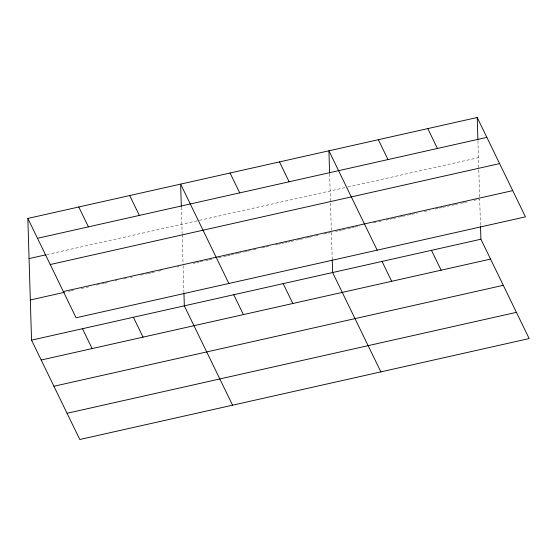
<?xml version="1.0" encoding="UTF-8"?>
<svg xmlns="http://www.w3.org/2000/svg" width="557" height="557" viewBox="0 0 557 557"><rect width="100%" height="100%" fill="white"/><g stroke="black" fill="none" stroke-linecap="round" stroke-linejoin="round"><path stroke-width="0.42" stroke-dasharray="2.79 2.09" d="M46.892 254.591L198.605 220.516M199.448 220.328L346.9 187.208M347.735 187.02L478.435 157.659M68.518 291.402L70.217 291.019M71.066 290.831L73.608 290.26M81.252 288.54L85.493 287.586M86.342 287.398L88.89 286.827M96.528 285.107L100.768 284.154M101.618 283.966L104.166 283.395M105.015 283.2L107.564 282.629M115.202 280.916L116.9 280.533M123.689 279.008L126.237 278.437M130.477 277.483L132.176 277.101M140.663 275.193L147.459 273.668M148.301 273.48L150.85 272.909M151.699 272.714L154.247 272.143M158.487 271.189L162.735 270.236M177.161 266.998L178.86 266.615M193.161 263.405L195.674 262.841M196.51 262.653L199.023 262.089M199.859 261.901L204.885 260.773M205.728 260.585L208.241 260.015M209.077 259.827L212.426 259.075M218.295 257.759L223.322 256.631M224.158 256.443L226.671 255.879M227.507 255.691L230.02 255.127M230.863 254.939L234.212 254.187M235.047 253.999L237.56 253.428M238.403 253.24L243.43 252.112M244.265 251.924L246.779 251.36M247.614 251.172L252.641 250.044M253.484 249.856L255.997 249.292M261.86 247.976L265.209 247.224M266.051 247.036L268.565 246.466M275.262 244.962L277.776 244.398M278.618 244.21L281.132 243.646M281.967 243.458L283.638 243.082M284.481 242.894L286.994 242.33M287.83 242.142L290.343 241.578M291.179 241.39L296.206 240.262M297.048 240.067L299.562 239.503M300.397 239.315L305.424 238.187M306.259 237.999L308.773 237.435M309.615 237.247L314.642 236.119M315.478 235.931L317.991 235.367M323.854 234.051L327.21 233.292M328.045 233.105L330.559 232.541M335.586 231.413L338.099 230.849M338.935 230.661L341.448 230.097M342.29 229.909L347.317 228.781M348.153 228.593L350.666 228.029M351.502 227.841L354.015 227.277M354.858 227.089L359.885 225.954M373.287 222.946L378.314 221.818M379.15 221.63L380.828 221.254M385.855 220.126L389.204 219.367M390.039 219.18L392.553 218.616M393.395 218.428L398.422 217.3M399.258 217.112L401.771 216.548M402.607 216.36L407.633 215.232M408.476 215.044L410.989 214.48M411.825 214.292L417.687 212.969M424.392 211.465L429.419 210.337M435.282 209.021L438.638 208.269M439.473 208.081L441.986 207.517M442.822 207.329L451.205 205.442M452.04 205.255L454.554 204.691M455.389 204.503L460.416 203.375M461.259 203.187L463.772 202.623M464.608 202.435L467.121 201.871M473.826 200.367L479.688 199.044L480.489 225.543M477.913 140.566L479.633 197.324M329.626 173.875L331.345 230.633M331.394 232.353L332.202 258.852M181.331 207.183L182.139 233.759M182.167 234.622L183.051 263.941M183.107 265.661L183.907 292.153"/><path stroke-width="0.84" d="M27.85 218.428L477.217 117.492L525.46 216.854L76.093 317.782L27.85 218.428L31.54 340.146L79.783 439.508L529.15 338.572L480.907 239.218L480.517 226.393M37.5 238.299L486.867 137.363M29.068 258.594L46.043 254.786M50.234 264.526L499.601 163.598M63.359 291.555L512.725 190.619M30.322 299.979L64.271 292.355M31.54 340.146L480.907 239.218M41.183 360.017L490.55 259.089M53.925 386.252L503.291 285.316M67.049 413.273L516.416 312.345M427.79 128.597L437.433 148.468M378.356 139.703L388.006 159.574M431.473 250.316L441.123 270.187M377.173 250.163L328.922 150.801L329.598 173.025M382.046 261.421L391.689 281.292M279.496 161.906L289.146 181.777M380.856 371.881L332.613 272.519L332.223 259.701M230.062 173.011L239.712 192.875M283.186 283.624L292.829 303.495M228.878 283.471L180.635 184.109L181.31 206.334M233.752 294.73L243.402 314.601M232.568 405.19L184.325 305.828L183.935 293.01M129.704 195.549L139.354 215.42M133.395 317.267L143.045 337.138M78.781 206.988L88.424 226.859M82.464 328.707L92.114 348.578M477.217 117.492L477.892 139.716"/></g></svg>
